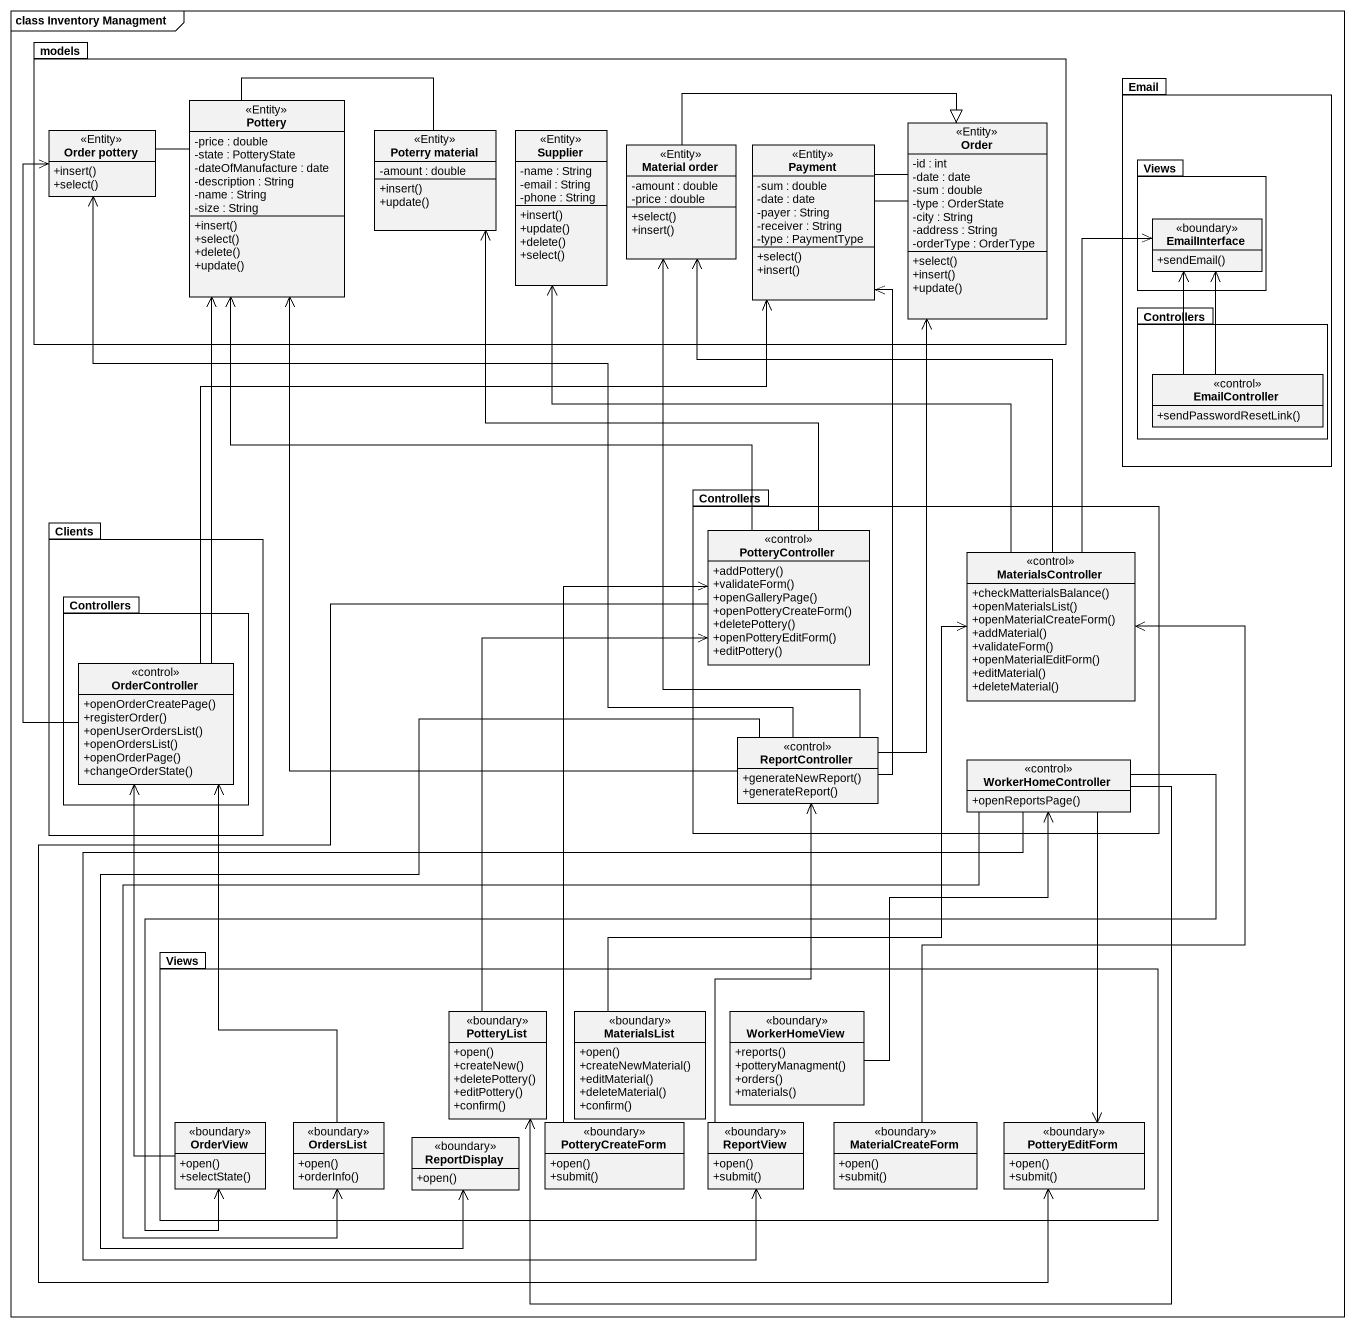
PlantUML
@startuml
mainframe class Inventory Managment
hide circle
hide empty members
skinparam classAttributeIconSize 0
package models {
  class Pottery <<Entity>> {
    -price : double
    -state : PotteryState
    -dateOfManufacture : date
    -description : String
    -name : String
    -size : String
    +insert()
    +select()
    +delete()
    +update()
  }
  class "Order pottery" as Order_pottery <<Entity>> {
    +insert()
    +select()
  }
  class "Poterry material" as Poterry_material <<Entity>> {
    -amount : double
    +insert()
    +update()
  }
  class Supplier <<Entity>> {
    -name : String
    -email : String
    -phone : String
    +insert()
    +update()
    +delete()
    +select()
  }
  class "Material order" as Material_order <<Entity>> {
    -amount : double
    -price : double
    +select()
    +insert()
  }
  class Payment <<Entity>> {
    -sum : double
    -date : date
    -payer : String
    -receiver : String
    -type : PaymentType
    +select()
    +insert()
  }
  class Order <<Entity>> {
    -id : int
    -date : date
    -sum : double
    -type : OrderState
    -city : String
    -address : String
    -orderType : OrderType
    +select()
    +insert()
    +update()
  }
}
package Email {
  package Views {
    class EmailInterface <<boundary>> {
      +sendEmail()
    }
  }
  package Controllers {
    class EmailController <<control>> {
      +sendPasswordResetLink()
    }
  }
}
package "Controllers" as Controllers_2 {
  class PotteryController <<control>> {
    +addPottery()
    +validateForm()
    +openGalleryPage()
    +openPotteryCreateForm()
    +deletePottery()
    +openPotteryEditForm()
    +editPottery()
  }
  class MaterialsController <<control>> {
    +checkMatterialsBalance()
    +openMaterialsList()
    +openMaterialCreateForm()
    +addMaterial()
    +validateForm()
    +openMaterialEditForm()
    +editMaterial()
    +deleteMaterial()
  }
  class ReportController <<control>> {
    +generateNewReport()
    +generateReport()
  }
  class WorkerHomeController <<control>> {
    +openReportsPage()
  }
}
package Clients {
  package "Controllers" as Controllers_3 {
    class OrderController <<control>> {
      +openOrderCreatePage()
      +registerOrder()
      +openUserOrdersList()
      +openOrdersList()
      +openOrderPage()
      +changeOrderState()
    }
  }
}
package "Views" as Views_2 {
  class PotteryList <<boundary>> {
    +open()
    +createNew()
    +deletePottery()
    +editPottery()
    +confirm()
  }
  class MaterialsList <<boundary>> {
    +open()
    +createNewMaterial()
    +editMaterial()
    +deleteMaterial()
    +confirm()
  }
  class WorkerHomeView <<boundary>> {
    +reports()
    +potteryManagment()
    +orders()
    +materials()
  }
  class OrderView <<boundary>> {
    +open()
    +selectState()
  }
  class OrdersList <<boundary>> {
    +open()
    +orderInfo()
  }
  class ReportDisplay <<boundary>> {
    +open()
  }
  class PotteryCreateForm <<boundary>> {
    +open()
    +submit()
  }
  class ReportView <<boundary>> {
    +open()
    +submit()
  }
  class MaterialCreateForm <<boundary>> {
    +open()
    +submit()
  }
  class PotteryEditForm <<boundary>> {
    +open()
    +submit()
  }
}
Pottery -left- Order_pottery
Poterry_material -left- Pottery
Material_order -right-|> Order
Payment -right- Order
Order -left- Payment
EmailController -up-> EmailInterface
EmailController -up-> EmailInterface
PotteryController -up-> Pottery
PotteryController -up-> Poterry_material
PotteryController --> PotteryEditForm
MaterialsController -up-> Supplier
MaterialsController -up-> Material_order
MaterialsController -up-> EmailInterface
OrderController -up-> Pottery
OrderController -up-> Order_pottery
OrderController -up-> Payment
ReportController -up-> Pottery
ReportController -up-> Order_pottery
ReportController -up-> Material_order
ReportController -up-> Payment
ReportController -up-> Order
ReportController --> ReportDisplay
WorkerHomeController -left-> PotteryList
WorkerHomeController -left-> OrderView
WorkerHomeController -left-> OrdersList
WorkerHomeController --> ReportView
WorkerHomeController --> PotteryEditForm
PotteryList -up-> PotteryController
MaterialsList -up-> MaterialsController
WorkerHomeView -up-> WorkerHomeController
OrderView -up-> OrderController
OrdersList -up-> OrderController
PotteryCreateForm -up-> PotteryController
ReportView -up-> ReportController
MaterialCreateForm -up-> MaterialsController
@enduml
